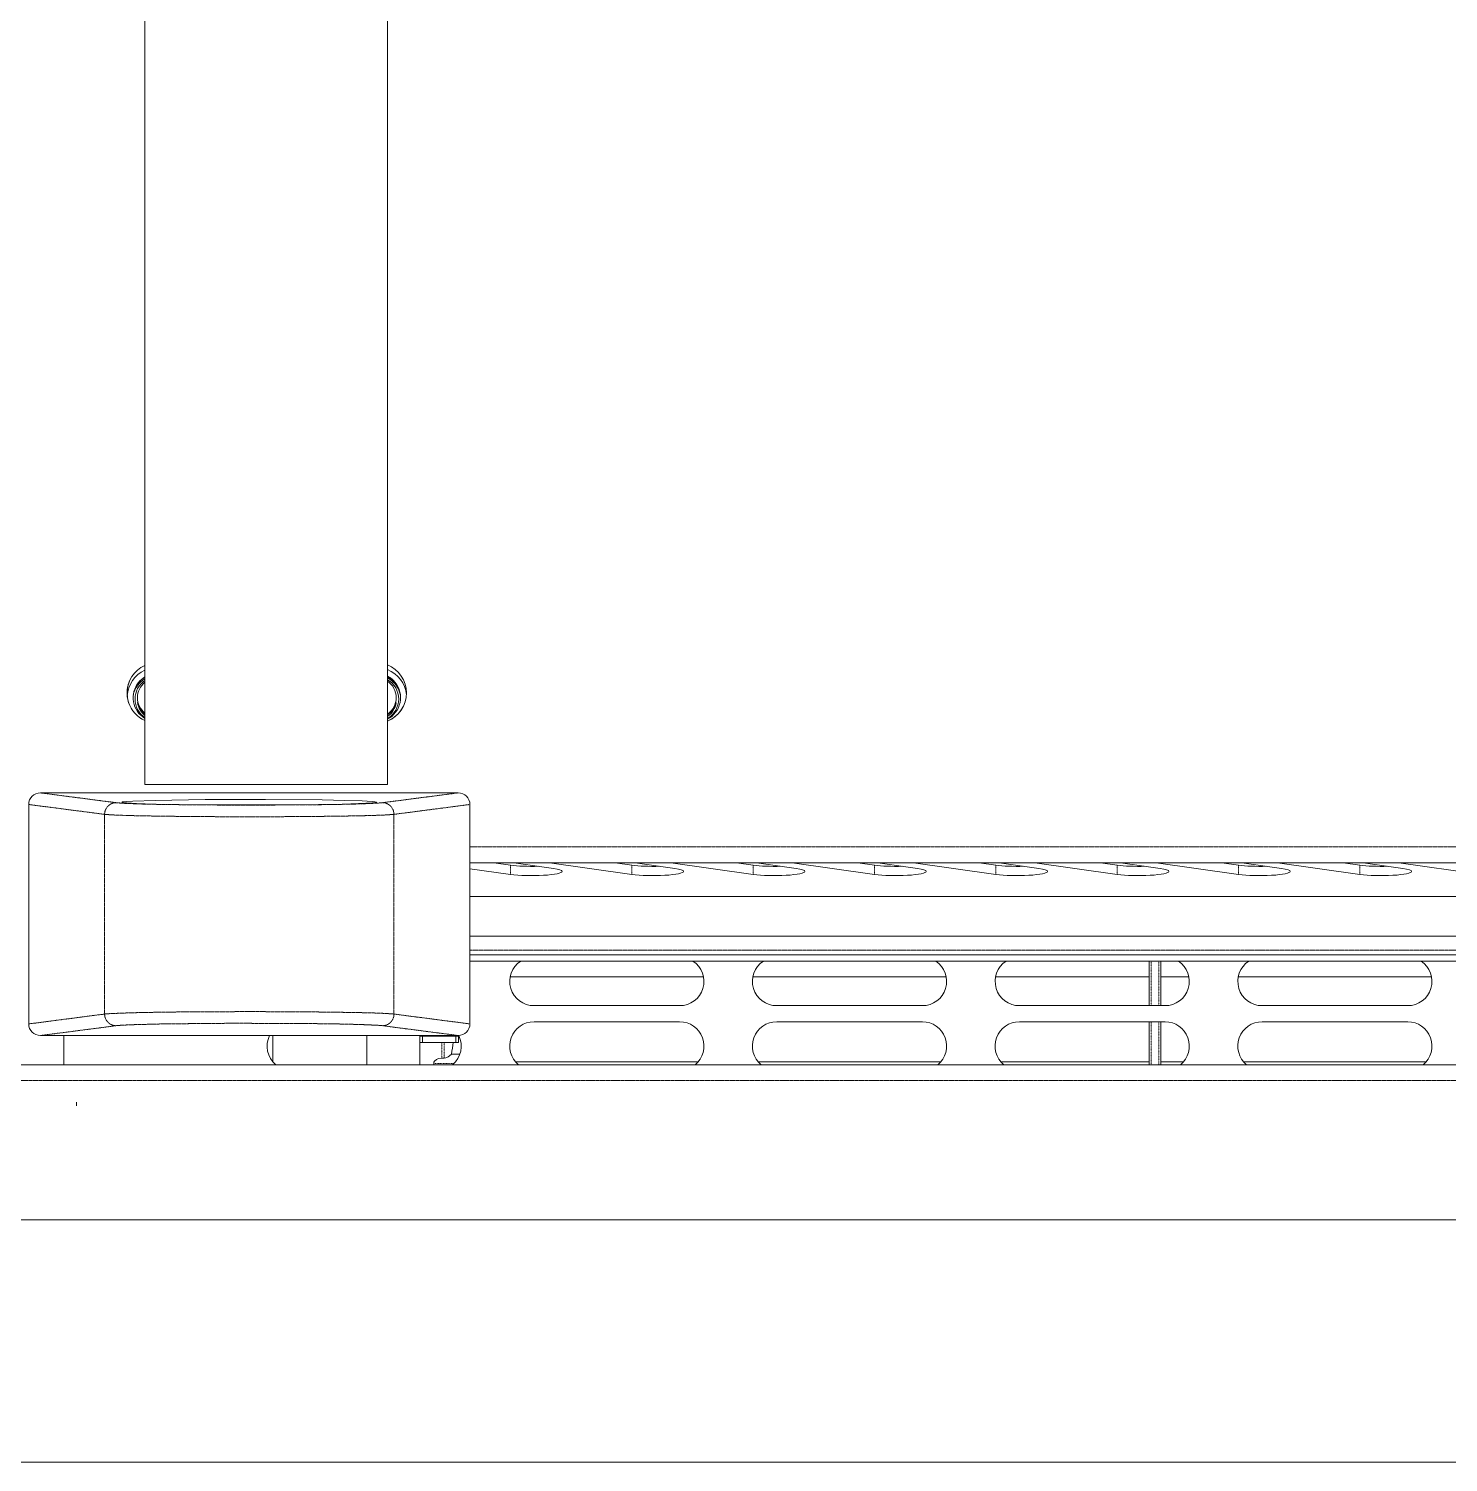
# Model space of a CAD drawing. Header units: millimetres. Extents: x 60499 to 556746, y 248297 to 497145.
# Drawn here: x 340776 to 346916, y 439695 to 445898 of the extents above; entities that cross this region are included whole.
import ezdxf

# ---------------------------------------------------------------- set-up
doc = ezdxf.new("R2010")
doc.units = ezdxf.units.MM
doc.linetypes.add('PHANTOM', pattern=[20, 10, -2, 2, -2, 2, -2])

msp = doc.modelspace()

# ---------------------------------------------------------------- linework, layer by layer
at = {"color": 7, "lineweight": 13, "ltscale": 0.03937}
for p, q in [((341278.2, 460053.9), (341278.2, 442627.7)), ((342328, 460053.9), (342328, 442627.7)), ((342633.2, 442591.7), (340826.5, 442591.7)), ((341278.2, 442627.7), (342328, 442627.7)), ((340775.6, 442541.5), (340775.6, 441592.1)), ((342684.2, 442541.5), (342684.2, 441592.1)), ((342684.2, 442289), (352883.5, 442289)), ((349426.1, 442143.3), (342684.2, 442143.3)), ((342684.2, 441971.1), (349862.3, 441971.1)), ((342684.2, 441890.6), (349862.3, 441890.6)), ((349862.3, 441863.8), (342684.2, 441863.8)), ((342858.6, 441796.4), (343694.5, 441796.4)), ((343908.4, 441796.4), (344744.2, 441796.4)), ((344958.2, 441796.4), (345622.9, 441796.4)), ((346008, 441796.4), (346843.8, 441796.4)), ((342633.2, 441541.9), (340826.5, 441541.9)), ((329155.5, 441415.8), (351831.5, 441415.8)), ((342882.1, 441427.9), (343671, 441427.9)), ((343931.8, 441427.9), (344720.8, 441427.9)), ((346031.4, 441427.9), (346820.4, 441427.9)), ((351831.5, 440745.1), (329155.5, 440745.1)), ((351831.5, 439695.3), (329155.5, 439695.3))]:
    msp.add_line(p, q, dxfattribs=at)
at = {"color": 7, "linetype": 'PHANTOM', "lineweight": 13, "ltscale": 0.009823}
for p, q in [((340826.5, 442591.7), (341153.7, 442549.2)), ((342633.2, 442591.7), (342306, 442549.2)), ((340826.5, 441541.9), (341153.7, 441584.4)), ((342633.2, 441541.9), (342306, 441584.4))]:
    msp.add_line(p, q, dxfattribs=at)
at = {"color": 7, "linetype": 'PHANTOM', "lineweight": 13, "ltscale": 0.009859}
for p, q in [((340775.6, 442541.5), (341104, 442498.8)), ((342684.2, 442541.5), (342355.7, 442498.8)), ((340775.6, 441592.1), (341104, 441634.8)), ((342684.2, 441592.1), (342355.7, 441634.8))]:
    msp.add_line(p, q, dxfattribs=at)
at = {"color": 7, "linetype": 'PHANTOM', "lineweight": 13, "ltscale": 0.03937}
for p, q in [((341104, 442498.8), (341104, 441634.8)), ((342355.7, 442498.8), (342355.7, 441634.8)), ((342684.2, 442357.9), (352855, 442357.9)), ((349862.3, 441910.8), (342684.2, 441910.8)), ((349862.3, 441864), (342684.2, 441864)), ((329155.5, 441346.9), (351831.5, 441346.9))]:
    msp.add_line(p, q, dxfattribs=at)
at = {"color": 7, "lineweight": 13, "ltscale": 0.005285}
msp.add_line((342684.2, 442263.6), (342860, 442239.1), dxfattribs=at)
at = {"color": 7, "lineweight": 13, "ltscale": 0.002162}
for p, q in [((342788.1, 442289), (342860, 442279)), ((343312.9, 442289), (343384.9, 442279)), ((343837.8, 442289), (343909.8, 442279)), ((344362.7, 442289), (344434.7, 442279)), ((344887.6, 442289), (344959.6, 442279)), ((345412.5, 442289), (345484.4, 442279)), ((345937.4, 442289), (346009.3, 442279)), ((346462.3, 442289), (346534.2, 442279))]:
    msp.add_line(p, q, dxfattribs=at)
at = {"color": 7, "linetype": 'PHANTOM', "lineweight": 13, "ltscale": 0.001188}
for p, q in [((342860, 442239.1), (342860, 442279)), ((343384.9, 442239.1), (343384.9, 442279)), ((343909.8, 442239.1), (343909.8, 442279)), ((344434.7, 442239.1), (344434.7, 442279)), ((344959.6, 442239.1), (344959.6, 442279)), ((345484.4, 442239.1), (345484.4, 442279)), ((346009.3, 442239.1), (346009.3, 442279)), ((346534.2, 442239.1), (346534.2, 442279))]:
    msp.add_line(p, q, dxfattribs=at)
at = {"color": 7, "lineweight": 13, "ltscale": 0.005154}
for p, q in [((342873.8, 442288.7), (343045.3, 442264.9)), ((343398.7, 442288.7), (343570.2, 442264.9)), ((343923.6, 442288.7), (344095.1, 442264.9)), ((344448.4, 442288.7), (344619.9, 442264.9)), ((344973.3, 442288.7), (345144.8, 442264.9)), ((345498.2, 442288.7), (345669.7, 442264.9)), ((346023.1, 442288.7), (346194.6, 442264.9)), ((346548, 442288.7), (346719.5, 442264.9))]:
    msp.add_line(p, q, dxfattribs=at)
at = {"color": 7, "linetype": 'PHANTOM', "lineweight": 13, "ltscale": 0.004594}
for p, q in [((343028.1, 442288.7), (342873.8, 442288.7)), ((343553, 442288.7), (343398.7, 442288.7)), ((344077.9, 442288.7), (343923.6, 442288.7)), ((344602.8, 442288.7), (344448.4, 442288.7)), ((345127.7, 442288.7), (344973.3, 442288.7)), ((345652.5, 442288.7), (345498.2, 442288.7)), ((346177.4, 442288.7), (346023.1, 442288.7)), ((346702.3, 442288.7), (346548, 442288.7))]:
    msp.add_line(p, q, dxfattribs=at)
at = {"color": 7, "lineweight": 13, "ltscale": 0.010723}
for p, q in [((343028.1, 442288.7), (343384.9, 442239.1)), ((343553, 442288.7), (343909.8, 442239.1)), ((344077.9, 442288.7), (344434.7, 442239.1)), ((344602.8, 442288.7), (344959.6, 442239.1)), ((345127.7, 442288.7), (345484.4, 442239.1)), ((345652.5, 442288.7), (346009.3, 442239.1)), ((346177.4, 442288.7), (346534.2, 442239.1)), ((346702.3, 442288.7), (347059.1, 442239.1))]:
    msp.add_line(p, q, dxfattribs=at)
at = {"color": 7, "lineweight": 13, "ltscale": 0.005736}
for p, q in [((345622.9, 441863.8), (345622.9, 441671.1)), ((345672.5, 441863.8), (345672.5, 441671.1))]:
    msp.add_line(p, q, dxfattribs=at)
at = {"color": 7, "linetype": 'PHANTOM', "lineweight": 13, "ltscale": 0.005736}
for p, q in [((345631.2, 441863.8), (345631.2, 441671.1)), ((345664.2, 441671.1), (345664.2, 441863.8))]:
    msp.add_line(p, q, dxfattribs=at)
at = {"color": 7, "lineweight": 13, "ltscale": 0.003618}
msp.add_line((345672.5, 441796.4), (345794, 441796.4), dxfattribs=at)
at = {"color": 7, "lineweight": 13, "ltscale": 0.01875}
for p, q in [((342961.6, 441671.1), (343591.5, 441671.1)), ((344011.4, 441671.1), (344641.3, 441671.1)), ((345061.2, 441671.1), (345691, 441671.1)), ((346111, 441671.1), (346740.8, 441671.1)), ((342961.6, 441601.4), (343591.5, 441601.4)), ((344011.4, 441601.4), (344641.3, 441601.4)), ((345061.2, 441601.4), (345691, 441601.4)), ((346111, 441601.4), (346740.8, 441601.4))]:
    msp.add_line(p, q, dxfattribs=at)
at = {"color": 7, "lineweight": 13, "ltscale": 0.005525}
for p, q in [((345622.9, 441601.4), (345622.9, 441415.8)), ((345672.5, 441601.4), (345672.5, 441415.8))]:
    msp.add_line(p, q, dxfattribs=at)
at = {"color": 7, "linetype": 'PHANTOM', "lineweight": 13, "ltscale": 0.005525}
for p, q in [((345631.2, 441601.4), (345631.2, 441415.8)), ((345664.2, 441415.8), (345664.2, 441601.4))]:
    msp.add_line(p, q, dxfattribs=at)
at = {"color": 7, "lineweight": 13, "ltscale": 0.003754}
for p, q in [((340927.2, 441541.9), (340927.2, 441415.8)), ((342237.9, 441415.8), (342237.9, 441541.9)), ((342237.9, 441541.9), (342237.9, 441415.8)), ((342468.1, 441541.9), (342468.1, 441415.8)), ((342468.1, 441415.8), (342468.1, 441541.9))]:
    msp.add_line(p, q, dxfattribs=at)
at = {"color": 7, "lineweight": 13, "ltscale": 0.003357}
for p, q in [((341831.3, 441429.1), (341831.3, 441541.9)), ((341831.3, 441541.9), (341831.3, 441429.1))]:
    msp.add_line(p, q, dxfattribs=at)
at = {"color": 7, "lineweight": 13, "ltscale": 0.000311904}
for p, q in [((342468.1, 441538.5), (342478.6, 441538.5)), ((342478.6, 441538.5), (342468.1, 441538.5)), ((342478.6, 441538.5), (342468.1, 441538.5)), ((342478.6, 441512.1), (342468.1, 441512.1)), ((342468.1, 441512.1), (342478.6, 441512.1))]:
    msp.add_line(p, q, dxfattribs=at)
at = {"color": 7, "lineweight": 13, "ltscale": 0.004606}
msp.add_line((342468.1, 441538.5), (342622.8, 441538.5), dxfattribs=at)
at = {"color": 7, "lineweight": 13, "ltscale": 0.002269}
msp.add_line((342544.3, 441538.5), (342468.1, 441538.5), dxfattribs=at)
at = {"color": 7, "lineweight": 13, "ltscale": 0.00078739}
for p, q in [((342478.6, 441538.5), (342478.6, 441512.1)), ((342478.6, 441512.1), (342478.6, 441538.5)), ((342622.8, 441538.5), (342622.8, 441512.1)), ((342622.8, 441512.1), (342622.8, 441538.5)), ((342634.9, 441512.1), (342634.9, 441538.5)), ((342634.9, 441538.5), (342634.9, 441512.1))]:
    msp.add_line(p, q, dxfattribs=at)
at = {"color": 7, "lineweight": 13, "ltscale": 0.004294}
for p, q in [((342622.8, 441538.5), (342478.6, 441538.5)), ((342478.6, 441512.1), (342622.8, 441512.1)), ((342622.8, 441512.1), (342478.6, 441512.1))]:
    msp.add_line(p, q, dxfattribs=at)
at = {"color": 7, "lineweight": 13, "ltscale": 0.001181}
for p, q in [((342525.2, 441538.5), (342485.5, 441538.5)), ((342498.7, 441538.5), (342538.4, 441538.5))]:
    msp.add_line(p, q, dxfattribs=at)
at = {"color": 7, "lineweight": 13, "ltscale": 0.001345}
msp.add_line((342589.5, 441538.5), (342544.3, 441538.5), dxfattribs=at)
at = {"color": 7, "linetype": 'PHANTOM', "lineweight": 13, "ltscale": 0.000101074}
for p, q in [((342562.8, 441541.9), (342562.8, 441538.5)), ((342572.8, 441538.5), (342572.8, 441541.9))]:
    msp.add_line(p, q, dxfattribs=at)
at = {"color": 7, "lineweight": 13, "ltscale": 0.001353}
msp.add_line((342634.9, 441538.5), (342589.5, 441538.5), dxfattribs=at)
at = {"color": 7, "lineweight": 13, "ltscale": 0.000101604}
msp.add_line((342614.6, 441538.5), (342615, 441541.9), dxfattribs=at)
at = {"color": 7, "lineweight": 13, "ltscale": 0.000360264}
for p, q in [((342634.9, 441538.5), (342622.8, 441538.5)), ((342622.8, 441538.5), (342634.9, 441538.5)), ((342622.8, 441512.1), (342634.9, 441512.1)), ((342634.9, 441512.1), (342622.8, 441512.1))]:
    msp.add_line(p, q, dxfattribs=at)
at = {"color": 7, "linetype": 'PHANTOM', "lineweight": 13, "ltscale": 0.002011}
for p, q in [((342562.8, 441512.1), (342562.8, 441444.5)), ((342572.8, 441444.5), (342572.8, 441512.1))]:
    msp.add_line(p, q, dxfattribs=at)
at = {"color": 7, "lineweight": 13, "ltscale": 0.001079}
msp.add_line((342640.8, 441461.9), (342604.6, 441461.9), dxfattribs=at)
at = {"color": 7, "linetype": 'PHANTOM', "lineweight": 13, "ltscale": 0.002579}
msp.add_line((342614.1, 441420.4), (342527.5, 441420.4), dxfattribs=at)
at = {"color": 7, "lineweight": 13, "ltscale": 0.000137239}
msp.add_line((342527.5, 441420.4), (342527.5, 441415.8), dxfattribs=at)
at = {"color": 7, "lineweight": 13, "ltscale": 0.000295294}
msp.add_line((342562.8, 441444.5), (342572.8, 441444.5), dxfattribs=at)
at = {"color": 7, "lineweight": 13, "ltscale": 0.01909}
msp.add_line((344981.6, 441427.9), (345622.9, 441427.9), dxfattribs=at)
at = {"color": 7, "lineweight": 13, "ltscale": 0.00292}
msp.add_line((345672.5, 441427.9), (345770.6, 441427.9), dxfattribs=at)
at = {"color": 7, "lineweight": 13, "ltscale": 0.000492186}
msp.add_line((340983, 441254.2), (340983, 441237.6), dxfattribs=at)
at = {"color": 7, "linetype": 'PHANTOM', "lineweight": 13, "ltscale": 0.03937}
for points in [[(342306, 442549.2), (342287.3, 442547.5), (342218.7, 442544.3), (342113.3, 442541.7), (341979, 442539.8), (341665.7, 442538.6), (341371.3, 442541.2), (341259.4, 442543.7), (341182.9, 442546.8), (341153.7, 442549.2)], [(342355.7, 442498.8), (342322.2, 442496.3), (342267.2, 442494.1), (342195.3, 442492.2), (341978.1, 442489.2), (341731.6, 442488.2), (341481.9, 442489.2), (341262.4, 442492.3), (341191.4, 442494.2), (341137.1, 442496.4), (341104, 442498.8)], [(342355.7, 441634.8), (342322.2, 441637.3), (342267.2, 441639.5), (342195.3, 441641.4), (341978.1, 441644.4), (341731.6, 441645.4), (341456.2, 441644.2), (341330.8, 441642.6), (341223.2, 441640.4), (341129.6, 441636.8), (341104, 441634.8)], [(342306, 441584.4), (342285.7, 441586.2), (342209.7, 441589.6), (342101, 441592.2), (341964.3, 441594), (341649.6, 441594.9), (341358.6, 441592.2), (341221.4, 441588.6), (341177.4, 441586.5), (341153.7, 441584.4)]]:
    msp.add_lwpolyline(points, dxfattribs=at)
at = {"color": 7, "lineweight": 13, "ltscale": 0.03937}
for points in [[(342280.5, 442551.3), (342280.5, 442551.4), (342280.4, 442551.5), (342280.3, 442551.7), (342279.7, 442552), (342273.4, 442553.2), (342261, 442554.5), (342218, 442556.9), (342143.3, 442559.2), (342044.8, 442561.2), (341800.2, 442563.2), (341539.6, 442562.6), (341322.2, 442559.4), (341226.3, 442556.2), (341197.2, 442554.4), (341181.2, 442552.3), (341179.9, 442551.9), (341179.5, 442551.7), (341179.3, 442551.4), (341179.2, 442551.3)], [(341179.2, 442551.3), (341179.2, 442551.2), (341179.3, 442551.1), (341179.5, 442551), (341180, 442550.7), (341186.3, 442549.4), (341198.8, 442548.1), (341241.7, 442545.8), (341316.4, 442543.4), (341414.9, 442541.5), (341659.5, 442539.4), (341920.1, 442540), (342137.5, 442543.2), (342233.4, 442546.5), (342262.5, 442548.3), (342278.5, 442550.3), (342279.9, 442550.7), (342280.3, 442551), (342280.5, 442551.2), (342280.5, 442551.3)], [(342572.8, 441444.5), (342579.9, 441445.5), (342590.1, 441450.1), (342596.3, 441454.5), (342604.6, 441461.9)], [(342527.5, 441420.4), (342528.8, 441426.5), (342531.5, 441431.2), (342539.3, 441438.1)], [(342539.3, 441438.1), (342548.2, 441442.3), (342562.8, 441444.5)]]:
    msp.add_lwpolyline(points, dxfattribs=at)
for centre, radius, start, end in [((341332.2, 443023.9), 131, 114.34634, 245.65366), ((342278.7, 443023.9), 131, 292.09913, 67.90087), ((341332.2, 443023.9), 131, 151.35212, 245.65364), ((341332.6, 443003.7), 131, 114.54817, 176.78139), ((341332.6, 443003.7), 105, 141.29854, 238.76905), ((341334, 442993.3), 107.9, 121.15637, 168.68704), ((341332.5, 442997.6), 96.9, 124.08664, 235.92537), ((341332.6, 443003.7), 86.3, 129.10545, 230.89455), ((341332.6, 443003.7), 105, 121.23662, 141.29853), ((341332.6, 443003.7), 105, 121.23661, 141.29968), ((341332.3, 442996.7), 109.3, 119.69848, 138.33249), ((342279.1, 443003.7), 131, 5.60667, 68.09904), ((342279.1, 443003.7), 105, 30.23579, 62.26427), ((342279.1, 443003.7), 105, 38.70146, 62.26426), ((342279.2, 442996.5), 109.5, 41.68857, 63.5783), ((342278.3, 442993.9), 107.1, 30.38087, 62.37731), ((342279.2, 442997.6), 96.9, 300.20055, 59.79543), ((342279.1, 443003.7), 86.3, 304.49288, 55.50712), ((342279.1, 443003.7), 105, 297.76134, 38.70146), ((342276.9, 442992.9), 108.8, 11.42654, 30.43007), ((341334.3, 442995), 88.6, 188.3051, 230.72502), ((341334.2, 443004.8), 90.4, 194.44781, 231.75052), ((342277.7, 443004.7), 90.2, 303.84713, 345.58663), ((342277.6, 442994.9), 88.5, 304.73651, 351.72144), ((342278.7, 443023.9), 131, 292.09912, 331.35211), ((342868, 442229), 60, 84.48277, 89.99039), ((343022.3, 442229), 60, 84.48277, 89.99039), ((343392.9, 442229), 60, 84.48277, 89.99039), ((343547.2, 442229), 60, 84.48277, 89.99039), ((343917.8, 442229), 60, 84.48277, 89.99039), ((344072.1, 442229), 60, 84.48277, 89.99039), ((344442.7, 442229), 60, 84.48277, 89.99039), ((344597, 442229), 60, 84.48277, 89.99039), ((344967.6, 442229), 60, 84.48277, 89.99039), ((345121.9, 442229), 60, 84.48277, 89.99039), ((345492.4, 442229), 60, 84.48277, 89.99039), ((345646.8, 442229), 60, 84.48277, 89.99039), ((346017.3, 442229), 60, 84.48277, 89.99039), ((346171.7, 442229), 60, 84.48277, 89.99039), ((346542.2, 442229), 60, 84.48277, 89.99039), ((346696.6, 442229), 60, 84.48277, 89.99039), ((342961.6, 441776.1), 105, 123.3396, 270), ((343591.5, 441776.1), 105, 270, 56.6604), ((344011.4, 441776.1), 105, 123.3396, 270), ((344641.3, 441776.1), 105, 270, 56.6604), ((345061.2, 441776.1), 105, 123.3396, 270), ((345691, 441776.1), 105, 270, 56.6604), ((346111, 441776.1), 105, 123.3396, 270), ((346740.8, 441776.1), 105, 270, 56.6604), ((342961.6, 441496.4), 105, 90, 230.16925), ((343591.5, 441496.4), 105, 309.83075, 90), ((344011.4, 441496.4), 105, 90, 230.16925), ((344641.3, 441496.4), 105, 309.83075, 90), ((345061.2, 441496.4), 105, 90, 230.16925), ((345691, 441496.4), 105, 309.83075, 90), ((346111, 441496.4), 105, 90, 230.16925), ((346740.8, 441496.4), 105, 309.83075, 90), ((341911.9, 441496.4), 105, 154.31675, 230.16925), ((342541.7, 441496.4), 105, 309.83075, 25.7372), ((341247.7, 441677.8), 1374, 350.9608, 353.07415)]:
    msp.add_arc(centre, radius, start, end, dxfattribs=at)
for centre, major_axis, ratio, start_param, end_param in [((340826.7, 442541.3), (50.7, -6.6), 0.985958, 1.701806, 3.268989), ((342633.1, 442541.3), (-50.7, -6.6), 0.985958, 3.014197, 4.58138), ((342952.6, 442291.9), (131, 0), 0.139173, 3.926991, 4.917928), ((342952.6, 442252), (131, 0), 0.139173, 0, 0.785398), ((343477.5, 442291.9), (131, 0), 0.139173, 3.926991, 4.917928), ((343477.5, 442252), (131, 0), 0.139173, 0, 0.785398), ((344002.4, 442291.9), (131, 0), 0.139173, 3.926991, 4.917928), ((344002.4, 442252), (131, 0), 0.139173, 0, 0.785398), ((344527.3, 442291.9), (131, 0), 0.139173, 3.926991, 4.917928), ((344527.3, 442252), (131, 0), 0.139173, 0, 0.785398), ((345052.2, 442291.9), (131, 0), 0.139173, 3.926991, 4.917928), ((345052.2, 442252), (131, 0), 0.139173, 0, 0.785398), ((345577.1, 442291.9), (131, 0), 0.139173, 3.926991, 4.917928), ((345577.1, 442252), (131, 0), 0.139173, 0, 0.785398), ((346102, 442291.9), (131, 0), 0.139173, 3.926991, 4.917928), ((346102, 442252), (131, 0), 0.139173, 0, 0.785398), ((346626.9, 442291.9), (131, 0), 0.139173, 3.926991, 4.917928), ((346626.9, 442252), (131, 0), 0.139173, 0, 0.785398), ((342952.6, 442252), (131, 0), 0.139173, 3.926991, 6.283185), ((343477.5, 442252), (131, 0), 0.139173, 3.926991, 6.283185), ((344002.4, 442252), (131, 0), 0.139173, 3.926991, 6.283185), ((344527.3, 442252), (131, 0), 0.139173, 3.926991, 6.283185), ((345052.2, 442252), (131, 0), 0.139173, 3.926991, 6.283185), ((345577.1, 442252), (131, 0), 0.139173, 3.926991, 6.283185), ((346102, 442252), (131, 0), 0.139173, 3.926991, 6.283185), ((346626.9, 442252), (131, 0), 0.139173, 3.926991, 6.283185), ((340826.7, 441592.3), (50.7, 6.6), 0.985958, 3.014197, 4.58138), ((342633.1, 441592.3), (-50.7, 6.6), 0.985958, 1.701806, 3.268989)]:
    msp.add_ellipse(centre, major_axis=major_axis, ratio=ratio, start_param=start_param, end_param=end_param, dxfattribs=at)
at = {"color": 7, "linetype": 'PHANTOM', "lineweight": 13, "ltscale": 0.03937}
for centre, major_axis, start_param, end_param in [((341153.7, 442498.8), (-6.5, -50), 3.272602, 4.839785), ((342306, 442498.8), (6.5, -50), 1.4434, 3.010583), ((341153.7, 441634.8), (-6.5, 50), 1.4434, 3.010583), ((342306, 441634.8), (6.5, 50), 3.272602, 4.839785)]:
    msp.add_ellipse(centre, major_axis=major_axis, ratio=0.985958, start_param=start_param, end_param=end_param, dxfattribs=at)

doc.saveas('drawing.dxf')
